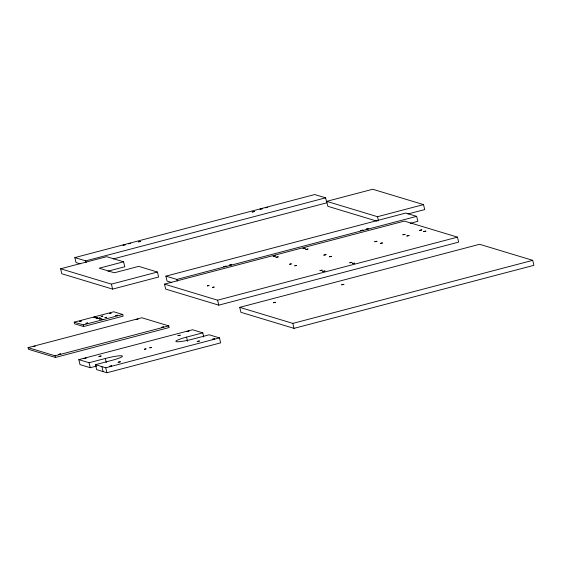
<?xml version="1.0" encoding="UTF-8"?>
<svg xmlns="http://www.w3.org/2000/svg" width="562" height="562" viewBox="0 0 562 562"><rect width="100%" height="100%" fill="white"/><g stroke="black" fill="none" stroke-linecap="round" stroke-linejoin="round"><path stroke-width="0.84" d="M80.19 263.831L75.996 262.559L74.823 257.593L314.706 194.543L325.609 197.838L326.782 202.812L113.18 258.949M74.823 257.593L85.726 260.887L325.609 197.838M123.584 261.801L99.214 268.207L114.353 272.781L138.723 266.374L157.444 272.036L158.625 277.01L112.597 289.107L61.799 273.75L60.626 268.776L106.654 256.686L123.584 261.801L124.757 266.774L107.953 271.186M377.004 221.168L327.871 206.317L326.698 201.351L372.725 189.253L423.523 204.603L424.696 209.577L407.956 213.974M60.626 268.776L111.416 284.133L157.444 272.036M326.698 201.351L377.495 216.7L423.523 204.603M171.782 282.524L167.076 281.119L165.902 276.146L405.68 213.075L416.667 216.349L417.84 221.316L410.218 223.325M165.902 276.146L176.889 279.419L416.667 216.349M164.497 284.133L404.38 221.091L457.482 237.143L458.655 242.11L218.773 305.152L165.671 289.1L164.497 284.133L217.599 300.185L457.482 237.143M74.219 322.159L113.749 311.769L122.727 314.488L123.12 316.146L83.59 326.529L74.613 323.817L74.219 322.159L83.197 324.878L122.727 314.488M28.1 347.639L141.814 317.755L168.748 325.897L169.141 327.548L55.427 357.439L28.493 349.297L28.1 347.639L55.034 355.781L168.748 325.897M239.742 307.344L479.618 244.294L532.727 260.347L533.9 265.32L294.017 328.363L240.915 312.31L239.742 307.344L292.844 323.396L532.727 260.347M96.755 366.002L90.257 367.71L79.994 364.605L78.821 359.638L192.534 329.753L202.791 332.852L203.774 336.996M78.821 359.638L89.077 362.736L105.326 358.472A14.289 1.714 -13.3 0 1 122.066 355.879A14.289 1.714 -13.3 0 1 111.74 360.404L95.491 364.675L96.671 369.648L106.928 372.747L220.641 342.862L219.468 337.895L209.205 334.79L192.963 339.062A14.289 1.714 -13.3 0 1 176.215 341.647A14.289 1.714 -13.3 0 1 186.549 337.123L202.791 332.852M95.491 364.675L105.754 367.78L219.468 337.895M377.495 216.7L378.472 220.845M292.844 323.396L294.017 328.363M217.599 300.185L218.773 305.152M176.889 279.419L177.283 281.077M186.549 337.123L187.525 341.26M111.416 284.133L112.597 289.107M85.726 260.887L86.119 262.545M105.326 358.472L106.302 362.609M105.754 367.78L106.928 372.747M101.905 366.614L103.078 371.587M83.197 324.878L83.59 326.529M89.077 362.736L90.257 367.71M55.034 355.781L55.427 357.439M123.134 245.187L125.312 244.723L123.134 245.187M128.55 243.76L130.728 243.297L128.55 243.76M33.355 346.564L34.992 346.22L33.355 346.564M138.498 241.871L140.676 241.407L138.498 241.871M79.579 321.422L81.209 321.078L79.579 321.422M85.993 323.361L87.623 323.017L85.993 323.361M93.826 317.319L95.463 316.968L93.826 317.319M59.01 354.32L60.647 353.969L59.01 354.32M95.751 317.895L97.388 317.551L95.751 317.895M96.875 318.633L100.141 317.944L96.875 318.633M101.167 316.476L102.804 316.125L101.167 316.476M99.6 319.061L101.237 318.717L99.6 319.061M101.525 319.645L103.155 319.293L101.525 319.645M105.017 317.635L106.647 317.291L105.017 317.635M109.358 313.596L110.995 313.252L109.358 313.596M115.772 315.535L117.409 315.191L115.772 315.535M83.808 358.612L85.986 358.149L83.808 358.612M98.926 356.456L101.104 355.992L98.926 356.456M136.243 319.525L137.873 319.181L136.243 319.525M252.212 211.986L254.389 211.523L252.212 211.986M260.129 209.176L262.306 208.713L260.129 209.176M109.464 366.368L111.641 365.904L109.464 366.368M265.545 207.757L267.723 207.294L265.545 207.757M118.168 362.265L120.345 361.809L118.168 362.265M161.891 327.281L163.528 326.929L161.891 327.281M223.908 266.627L226.086 266.163L223.908 266.627M144.35 349.241L145.987 348.897L144.35 349.241M207.364 285.861L208.994 285.51L207.364 285.861M229.324 265.208L231.502 264.744L229.324 265.208M149.766 347.822L151.403 347.471L149.766 347.822M212.492 287.407L214.129 287.063L212.492 287.407M177.985 335.676L180.163 335.212L177.985 335.676M186.689 331.573L188.867 331.109L186.689 331.573M273.251 256.49L275.429 256.026L273.251 256.49M276.012 257.326L278.19 256.862L276.012 257.326M197.227 341.492L199.405 341.029L197.227 341.492M212.345 339.329L214.522 338.865L212.345 339.329M303.037 248.664L305.215 248.2L303.037 248.664M289.669 264.224L291.306 263.88L289.669 264.224M305.791 249.5L307.969 249.036L305.791 249.5M294.797 265.777L296.434 265.433L294.797 265.777M273.448 302.756L275.626 302.3L273.448 302.756M323.867 255.113L326.044 254.649L323.867 255.113M329.381 256.778L331.559 256.321L329.381 256.778M320.01 270.624L322.188 270.16L320.01 270.624M360.804 230.596L362.982 230.132L360.804 230.596M322.764 271.46L324.941 270.996L322.764 271.46M366.22 229.17L368.398 228.706L366.22 229.17M349.789 262.798L351.967 262.335L349.789 262.798M352.55 263.627L354.727 263.171L352.55 263.627M374.763 241.737L376.947 241.274L374.763 241.737M380.284 243.402L382.462 242.939L380.284 243.402M341.675 284.829L343.853 284.365L341.675 284.829M402.884 234.783L405.062 234.319L402.884 234.783M406.86 235.984L409.038 235.52L406.86 235.984M419.666 230.371L421.844 229.907L419.666 230.371M423.643 231.572L425.82 231.108L423.643 231.572"/></g></svg>
